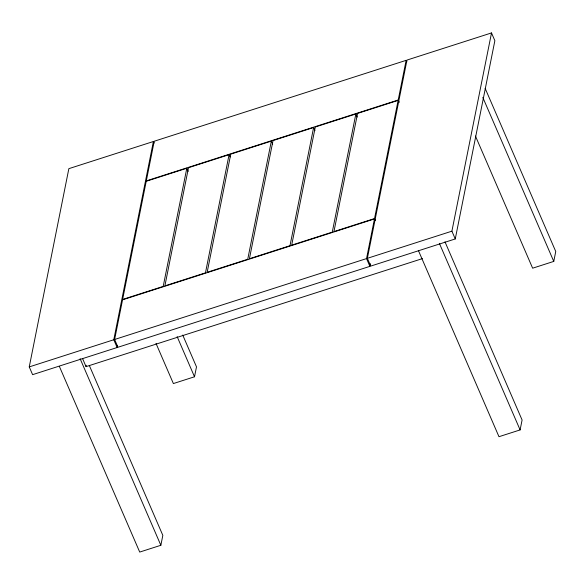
<?xml version="1.0" encoding="UTF-8"?>
<svg xmlns="http://www.w3.org/2000/svg" width="585" height="585" viewBox="0 0 585 585"><rect width="100%" height="100%" fill="white"/><g stroke="black" fill="none" stroke-linecap="round" stroke-linejoin="round"><path stroke-width="0.88" d="M117.497 345.735L117.139 347.519L32.606 374.663L29.25 366.905L68.854 168.655L153.387 141.512L154.052 143.062M422.436 258.607L86.046 366.627L86.309 365.303M117.139 347.519L113.782 339.753L153.387 141.512M370.415 263.718L369.888 266.358L117.987 347.249L114.623 339.483L122.55 299.834L374.451 218.944L375.124 220.494M186.805 168.253L163.2 286.409L122.623 299.44L146.228 181.284L186.805 168.253L188.151 171.361M229.071 154.681L205.467 272.837L164.89 285.868L188.494 167.712L229.071 154.681L230.08 157.014M59.341 366.334L139.72 552.072L160.853 545.286L162.835 535.37L89.337 365.53M156.005 343.402L173.379 383.563L194.512 376.777L196.494 366.861L182.739 335.066M271.338 141.109L247.733 259.265L207.156 272.296L230.761 154.14L271.338 141.109L272.676 144.217M313.604 127.537L289.999 245.693L249.422 258.724L273.027 140.568L313.604 127.537L314.942 130.645M355.863 113.965L332.265 232.121L291.688 245.152L315.293 126.996L355.863 113.965L357.208 117.073M369.888 266.358L366.532 258.592L374.451 218.944M374.532 218.549L398.129 100.393L357.559 113.424L333.955 231.58L374.532 218.549L375.197 220.099M398.209 99.998L406.129 60.35L154.228 141.241L146.309 180.889L398.209 99.998L399.219 102.324M367.373 258.321L406.977 60.072L491.51 32.928L494.866 40.694L455.262 238.943L370.736 266.087L367.373 258.321L451.905 231.177L491.51 32.928M418.597 250.965L498.976 436.702L520.109 429.916L522.091 420.008L444.973 241.802M475.429 136.005L532.635 268.193L553.768 261.407L555.75 251.499L485.148 88.35M29.25 366.905L113.782 339.753M114.623 339.483L366.532 258.592M482.808 97.424L553.768 261.407M406.129 60.35L406.802 61.9M398.129 100.393L398.802 101.944M451.905 231.177L455.262 238.943M439.372 243.345L520.109 429.916M177.138 336.616L194.512 376.777M82.551 358.539L86.046 366.627M80.116 358.707L160.853 545.286"/></g></svg>
